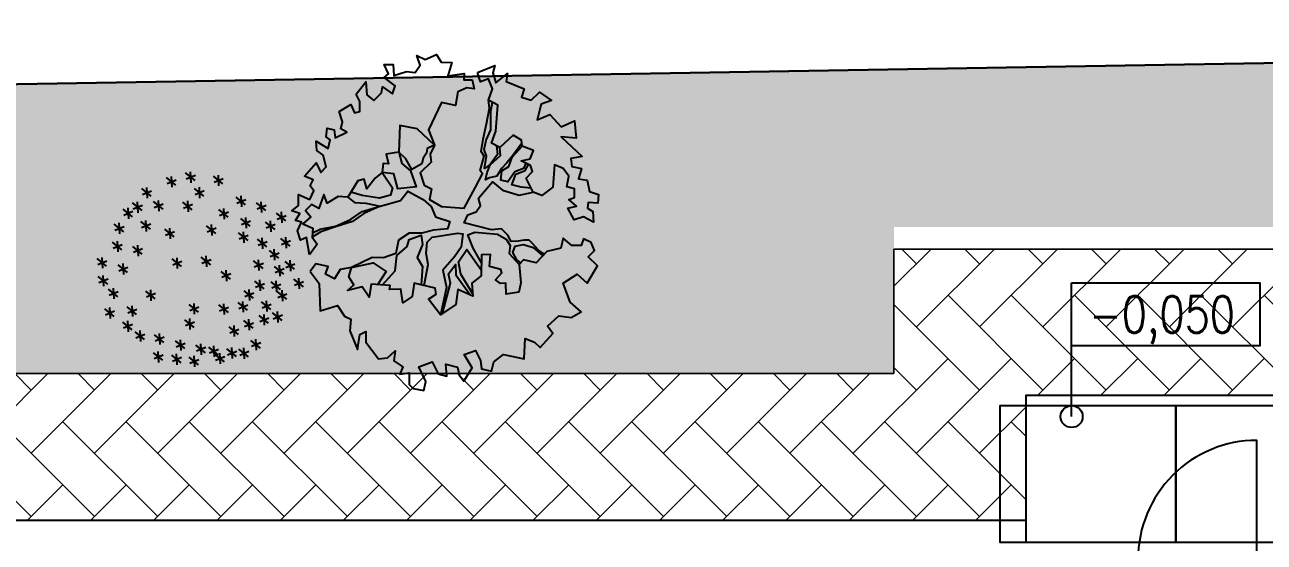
# Model space of a CAD drawing. Header units: millimetres. Extents: x 53645 to 137188, y 78097 to 135533.
# Drawn here: x 67101 to 75551, y 94203 to 97733 of the extents above; entities that cross this region are included whole.
import ezdxf

# ---------------------------------------------------------------- set-up
doc = ezdxf.new("R2010")
doc.units = ezdxf.units.MM
doc.linetypes.add('CONTI', pattern=[0])
doc.layers.add('axis_dim', color=40, linetype='CONTI')
doc.layers.add('tree', color=67, linetype='Continuous')
for name, color, linetype, lineweight in [('GP-graas', 94, 'Continuous', 9), ('GP-POKRITIE1', 7, 'Continuous', 9), ('mark', 174, 'Continuous', 15), ('stair1', 7, 'Continuous', 15)]:
    doc.layers.add(name, color=color, linetype=linetype, lineweight=lineweight)
doc.layers.add('line 1 GP', color=90, linetype='Continuous', lineweight=0, plot=False)
doc.styles.add('GOST 2.304', font='CS_Gost2304.shx', dxfattribs={"width": 0.8, "oblique": 15})
doc.linetypes.add('ограждение1', pattern='A,6.35,-2.54,[133,ltypeshp.shx,S=2.54,R=0,X=-2.54,Y=0],-2.54,25.4', length=36.83)

# ---------------------------------------------------------------- blocks, each defined once
blk = doc.blocks.new('SYMBOL_Tree_4_2D')
at = {"color": 0, "linetype": 'ByBlock'}
for points in [[(-2.181, -0.522), (-2.227, -0.253), (-2.319, -0.292), (-2.365, -0.146), (-2.304, -0.015), (-2.396, 0.015), (-2.327, 0.123), (-2.45, 0.161), (-2.35, 0.246), (-2.35, 0.415), (-2.174, 0.338), (-2.112, 0.476), (-2.166, 0.553), (-2.12, 0.645), (-2.258, 0.699), (-2.074, 0.906), (-2.004, 0.76), (-1.92, 0.845), (-1.966, 1.029), (-2.066, 1.098), (-2.074, 1.244), (-1.889, 1.129), (-1.859, 1.267), (-1.92, 1.313), (-1.905, 1.444), (-1.797, 1.421), (-1.782, 1.298), (-1.597, 1.382), (-1.69, 1.436), (-1.667, 1.544), (-1.72, 1.705), (-1.536, 1.812), (-1.482, 1.682), (-1.398, 1.705), (-1.398, 1.859), (-1.452, 1.974), (-1.306, 2.166), (-1.29, 1.966), (-1.183, 1.874), (-1.06, 1.997), (-1.045, 2.089), (-0.891, 1.981), (-0.852, 2.104), (-1.021, 2.235), (-0.952, 2.289), (-1.021, 2.434), (-0.883, 2.434), (-0.868, 2.266), (-0.676, 2.327), (-0.538, 2.312), (-0.461, 2.427), (-0.515, 2.573), (-0.384, 2.511), (-0.207, 2.588), (-0.138, 2.473), (0.031, 2.465), (-0.031, 2.258), (0.223, 2.296), (0.215, 2.196), (0.345, 2.196), (0.376, 2.058), (0.261, 2.073), (0.123, 2.012), (0.084, 1.797), (-0.131, 1.843), (-0.33, 1.421), (-0.238, 1.183), (-0.507, 1.436), (-0.776, 1.49), (-0.791, 1.075), (-0.991, 1.044), (-0.952, 0.891), (-1.037, 0.898), (-1.052, 0.76), (-1.16, 0.668), (-1.29, 0.507), (-1.329, 0.653), (-1.429, 0.63), (-1.582, 0.376), (-1.736, 0.384), (-1.905, 0.284), (-1.958, 0.415), (-2.035, 0.2), (-2.15, 0.261), (-2.242, 0.169), (-2.158, 0.069), (-2.281, -0.038), (-2.127, -0.108), (-2.135, -0.246), (-2.058, -0.353)], [(0.43, 2.312), (0.699, 2.419), (0.668, 2.304), (0.714, 2.15), (0.891, 2.296), (0.875, 2.173), (1.152, 2.058), (1.113, 1.928), (1.259, 1.882), (1.39, 2.004), (1.574, 1.874), (1.413, 1.82), (1.351, 1.574), (1.551, 1.659), (1.728, 1.467), (1.935, 1.559), (1.958, 1.29), (1.728, 1.313), (2.05, 1.006), (1.874, 0.975), (1.889, 0.853), (2.043, 0.822), (1.996, 0.66), (2.127, 0.637), (2.166, 0.461), (2.304, 0.415), (2.296, 0.284), (2.143, 0.292), (2.135, 0.207), (2.219, 0.154), (2.227, -0.015), (2.073, 0.069), (1.928, 0.023), (1.828, 0.207), (1.966, 0.238), (1.843, 0.338), (1.935, 0.369), (1.935, 0.507), (1.812, 0.538), (1.843, 0.699), (1.759, 0.822), (1.62, 0.876), (1.597, 0.53), (1.428, 0.399), (1.29, 0.453), (1.183, 0.668), (1.282, 0.776), (1.252, 0.868), (1.106, 0.937), (1.244, 0.968), (1.298, 1.098), (1.121, 1.167), (1.113, 1.259), (0.983, 1.336), (0.776, 1.144), (0.645, 1.213), (0.714, 1.398), (0.745, 1.805), (0.599, 1.882), (0.66, 2.058), (0.599, 2.212), (0.476, 2.166)], [(-2.166, -0.776), (-2.027, -0.967), (-2.012, -1.39), (-1.743, -1.305), (-1.636, -1.474), (-1.536, -1.521), (-1.551, -1.697), (-1.436, -1.989), (-1.398, -1.759), (-1.306, -1.712), (-1.306, -1.874), (-1.106, -2.135), (-0.968, -2.119), (-0.852, -2.012), (-0.868, -2.166), (-0.73, -2.258), (-0.776, -2.373), (-0.63, -2.35), (-0.63, -2.534), (-0.568, -2.596), (-0.407, -2.626), (-0.376, -2.488), (-0.484, -2.258), (-0.277, -2.181), (-0.184, -2.365), (-0.046, -2.404), (-0.062, -2.219), (0.115, -2.266), (0.146, -2.381), (0.215, -2.48), (0.345, -2.273), (0.223, -2.066), (0.399, -2.004), (0.476, -2.158), (0.492, -2.289), (0.645, -2.327), (0.683, -2.181), (0.829, -2.066), (1.152, -2.135), (1.167, -1.82), (1.313, -1.874), (1.398, -1.958), (1.597, -1.743), (1.513, -1.628), (1.689, -1.467), (1.882, -1.49), (2.035, -1.405), (1.866, -1.252), (1.759, -0.96), (1.973, -0.822), (2.127, -0.96), (2.288, -0.691), (2.143, -0.553), (2.242, -0.453), (2.189, -0.33), (2.073, -0.269), (2.035, -0.376), (1.889, -0.376), (1.759, -0.261), (1.72, -0.415), (1.505, -0.469), (1.336, -0.645), (1.144, -0.599), (1.075, -0.668), (1.098, -0.952), (1.067, -1.098), (0.875, -1.129), (0.868, -0.96), (0.783, -0.967), (0.706, -0.906), (0.806, -0.799), (0.791, -0.745), (0.614, -0.699), (0.63, -0.515), (0.492, -0.522), (0.484, -0.845), (0.338, -0.96), (0.353, -1.16), (0.123, -1.06), (0.092, -1.29), (-0.146, -1.451), (-0.33, -1.206), (-0.215, -1.129), (-0.23, -1.037), (-0.553, -0.96), (-0.584, -1.167), (-0.73, -1.267), (-0.76, -1.052), (-0.937, -1.06), (-0.929, -0.998), (-1.221, -0.975), (-1.252, -1.175), (-1.359, -1.014), (-1.59, -1.075), (-1.49, -0.983), (-1.567, -0.86), (-1.528, -0.714), (-1.705, -0.745), (-1.789, -0.891), (-1.928, -0.822), (-1.889, -0.699), (-2.081, -0.66)]]:
    blk.add_lwpolyline(points, close=True, dxfattribs=at)
for points in [[(-0.238, 1.183), (-0.307, 1.044), (-0.292, 0.921), (-0.461, 0.753), (-0.4, 0.561), (-0.284, 0.507), (-0.315, 0.338), (-0.131, 0.23), (0.223, 0.207), (0.399, 0.53), (0.507, 0.737), (0.468, 0.791), (0.53, 1.014), (0.484, 1.083), (0.515, 1.275), (0.568, 1.513), (0.614, 1.759), (0.599, 1.882)], [(0.724, 1.171), (0.737, 1.037), (0.622, 0.883), (0.538, 0.822), (0.568, 1.014), (0.53, 1.114), (0.561, 1.259), (0.637, 1.421), (0.637, 1.713), (0.66, 1.85)], [(-0.238, 1.183), (-0.353, 1.129), (-0.361, 1.06), (-0.415, 0.983), (-0.438, 0.891), (-0.591, 0.806), (-0.684, 0.968), (-0.791, 1.075), (-0.745, 0.898), (-0.614, 0.783), (-0.522, 0.538), (-0.807, 0.507), (-0.868, 0.737), (-1.052, 0.76), (-0.891, 0.522), (-0.922, 0.407), (-1.091, 0.361), (-1.359, 0.399), (-1.537, 0.451)], [(1.117, 1.214), (0.975, 1.021), (0.883, 0.906), (0.799, 0.822), (0.729, 0.699), (0.614, 0.676), (0.553, 0.645), (0.576, 0.76), (0.622, 0.876), (0.783, 1.021), (0.776, 1.144)], [(1.177, 0.903), (1.144, 0.822), (1.006, 0.768), (0.898, 0.614), (0.791, 0.637), (0.806, 0.783), (0.914, 0.853), (0.967, 0.998), (1.121, 1.167)], [(1.259, 0.515), (1.106, 0.53), (0.96, 0.568), (1.021, 0.73), (1.167, 0.791), (1.217, 0.884)], [(1.468, -0.508), (1.375, -0.445), (1.282, -0.346), (1.229, -0.292), (1.152, -0.292), (1.06, -0.307), (0.952, -0.315), (0.898, -0.215), (0.799, -0.115), (0.645, -0.131), (0.223, -0.023), (0.276, 0.1), (0.407, 0.146), (0.476, 0.246), (0.445, 0.361), (0.66, 0.614), (0.814, 0.484), (1.075, 0.407), (1.29, 0.453)], [(-1.582, 0.376), (-1.482, 0.292), (-1.306, 0.284), (-1.083, 0.238), (-0.768, 0.323), (-0.653, 0.469), (-0.415, 0.338), (-0.292, 0.23), (-0.223, 0.069), (0, 0), (-0.039, -0.115), (-0.253, -0.138), (-0.438, -0.184), (-0.63, -0.184), (-0.799, -0.292), (-0.837, -0.499), (-1.029, -0.568), (-1.206, -0.561), (-1.528, -0.714)], [(-2.131, -0.176), (-2.012, -0.123), (-1.774, -0.077), (-1.544, 0.031), (-1.359, 0.154), (-1.083, 0.238), (-1.336, 0.123), (-1.513, 0), (-1.774, -0.085), (-2.004, -0.161), (-2.135, -0.246)], [(-0.399, -0.997), (-0.338, -0.668), (-0.369, -0.492), (-0.353, -0.322), (-0.277, -0.246), (0.115, -0.184), (0.2, -0.192), (0.177, -0.399), (0.069, -0.553), (-0.108, -0.76), (-0.054, -1.029), (-0.146, -1.451)], [(0.489, -0.645), (0.361, -0.415), (0.276, -0.207), (0.384, -0.169), (0.737, -0.2), (0.875, -0.276), (0.937, -0.376), (0.921, -0.499), (1.075, -0.668)], [(-1.053, -0.989), (-0.852, -0.768), (-0.822, -0.53), (-0.661, -0.392), (-0.63, -0.284), (-0.446, -0.215), (-0.423, -0.361), (-0.507, -0.561), (-0.423, -0.699), (-0.444, -0.986)], [(1.098, -0.645), (1.037, -0.599), (0.975, -0.484), (1.014, -0.384), (1.144, -0.361), (1.29, -0.407), (1.441, -0.535)], [(0.35, -1.12), (0.169, -0.822), (0.131, -0.63), (0.261, -0.438), (0.486, -0.753)], [(-1.528, -0.714), (-1.19, -0.645), (-0.991, -0.776), (-1.121, -0.983)], [(-0.113, -1.429), (0.008, -0.96), (-0.023, -0.814), (0.084, -0.668), (0.092, -0.829), (0.315, -1.143)]]:
    blk.add_lwpolyline(points, dxfattribs=at)
blk = doc.blocks.new('2D Tree (4)')
blk.add_blockref('SYMBOL_Tree_4_2D', (0, 0))
blk = doc.blocks.new('_F85QCL')
at = {"color": 0}
for p, q in [((-47.3, 206.4), (-63, 182.3)), ((-57.5, 208.2), (-51, 183.2)), ((-5.6, 208.2), (17.6, 206.4)), ((12.9, 218.4), (-2.8, 194.3)), ((2.7, 220.3), (9.2, 195.3)), ((43.9, 215), (28.2, 190.9)), ((33.7, 216.8), (40.2, 191.8)), ((52.3, 214.2), (75.4, 212.3)), ((70.8, 224.4), (55, 200.3)), ((60.6, 226.2), (67.1, 201.2)), ((104.1, 213.3), (88.4, 189.2)), ((94, 215.1), (100.4, 190.1)), ((-103.7, 179), (-80.5, 177.1)), ((-85.2, 189.2), (-100.9, 165.1)), ((-95.3, 191), (-88.9, 166)), ((-65.8, 196.2), (-42.7, 194.3)), ((-23.2, 184), (-39, 159.9)), ((-33.4, 185.9), (-26.9, 160.9)), ((-14.2, 187.6), (9, 185.7)), ((4.3, 197.8), (-11.4, 173.7)), ((-5.9, 199.6), (0.6, 174.6)), ((25.4, 204.8), (48.5, 202.9)), ((85.6, 203.1), (108.8, 201.2)), ((-143.3, 160.1), (-120.1, 158.2)), ((-124.7, 170.3), (-140.5, 146.2)), ((-134.9, 172.1), (-128.4, 147.1)), ((-84.8, 149.8), (-61.6, 147.9)), ((-66.2, 159.9), (-82, 135.9)), ((-76.4, 161.8), (-69.9, 136.8)), ((-41.7, 173.8), (-18.6, 172)), ((46, 156.6), (69.2, 154.8)), ((64.6, 166.8), (48.8, 142.7)), ((54.4, 168.7), (60.9, 143.7)), ((83.9, 153.2), (107.1, 151.3)), ((102.4, 163.4), (86.7, 139.3)), ((92.2, 165.2), (98.7, 140.2)), ((121.8, 153.2), (144.9, 151.3)), ((140.3, 163.4), (124.5, 139.3)), ((130.1, 165.2), (136.6, 140.2)), ((154.4, 156.6), (177.6, 154.8)), ((173, 166.8), (157.2, 142.7)), ((162.8, 168.7), (169.3, 143.7)), ((-127.8, 120.5), (-104.6, 118.7)), ((-109.2, 130.7), (-125, 106.6)), ((-119.4, 132.6), (-113, 107.6)), ((-30.1, 118.7), (-45.8, 94.6)), ((-40.3, 120.5), (-33.8, 95.5)), ((102.4, 118.7), (86.7, 94.6)), ((92.2, 120.5), (98.7, 95.5)), ((137.2, 124), (160.4, 122.1)), ((155.8, 134.1), (140, 110.1)), ((145.6, 136), (152.1, 111)), ((198.8, 122.1), (183, 98)), ((188.6, 124), (195.1, 99)), ((-169.1, 99.9), (-145.9, 98)), ((-150.5, 110.1), (-166.3, 86)), ((-160.7, 111.9), (-154.3, 86.9)), ((-48.6, 108.5), (-25.5, 106.6)), ((-19.6, 89.6), (-13.1, 64.6)), ((39.1, 99.9), (62.3, 98)), ((57.7, 110.1), (41.9, 86)), ((47.5, 111.9), (54, 86.9)), ((83.9, 108.5), (107.1, 106.6)), ((124.8, 96.3), (109, 72.2)), ((114.6, 98.2), (121.1, 73.2)), ((191.9, 96.3), (176.2, 72.2)), ((180.3, 111.9), (203.4, 110.1)), ((181.7, 98.2), (188.2, 73.2)), ((226.7, 96.4), (249.9, 94.6)), ((245.3, 106.6), (229.5, 82.6)), ((235.1, 108.5), (241.6, 83.5)), ((-189.7, 68.9), (-166.6, 67.1)), ((-171.2, 79.1), (-187, 55)), ((-181.4, 81), (-174.9, 56)), ((-28, 77.5), (-4.8, 75.7)), ((-9.4, 87.7), (-25.2, 63.6)), ((106.3, 86.1), (129.4, 84.3)), ((137.2, 72.4), (160.4, 70.5)), ((155.8, 82.6), (140, 58.5)), ((145.6, 84.4), (152.1, 59.4)), ((173.4, 86.1), (196.5, 84.3)), ((210.8, 63.6), (195.1, 39.6)), ((200.6, 65.5), (207.1, 40.5)), ((238.4, 60.2), (222.6, 36.1)), ((228.2, 62), (234.7, 37)), ((-202.2, 36.1), (-217.9, 12)), ((-212.4, 38), (-205.9, 13)), ((-169.1, 38), (-145.9, 36.1)), ((-150.5, 48.2), (-166.3, 24.1)), ((-160.7, 50), (-154.3, 25)), ((86.9, 36.1), (71.2, 12)), ((76.7, 38), (83.2, 13)), ((167.8, 36.1), (152.1, 12)), ((157.6, 38), (164.1, 13)), ((192.3, 53.4), (215.5, 51.6)), ((219.8, 50), (243, 48.2)), ((-220.7, 25.9), (-197.5, 24.1)), ((-115.7, 15.6), (-92.6, 13.8)), ((-97.2, 25.8), (-113, 1.7)), ((-107.4, 27.7), (-100.9, 2.6)), ((68.4, 25.9), (91.6, 24.1)), ((149.3, 25.9), (172.5, 24.1)), ((192.3, 13.9), (215.5, 12)), ((210.8, 24.1), (195.1, 0)), ((200.6, 25.9), (207.1, 0.9)), ((245.3, 5.2), (229.5, -18.9)), ((235.1, 7), (241.6, -18)), ((-198.3, -15.3), (-175.2, -17.2)), ((-179.8, -5.2), (-195.6, -29.2)), ((-190, -3.3), (-183.5, -28.3)), ((-14.6, -27.5), (-30.4, -51.6)), ((-24.8, -25.7), (-18.3, -50.7)), ((34, -20.5), (57.2, -22.4)), ((52.5, -10.3), (36.8, -34.4)), ((42.3, -8.5), (48.8, -33.5)), ((173.4, -20.5), (196.5, -22.4)), ((191.9, -10.3), (176.2, -34.4)), ((181.7, -8.5), (188.2, -33.5)), ((226.7, -5), (249.9, -6.9)), ((-212.1, -51.5), (-188.9, -53.3)), ((-193.6, -41.3), (-209.3, -65.3)), ((-203.8, -39.4), (-197.3, -64.4)), ((-140.2, -53.3), (-156, -77.4)), ((-150.4, -51.5), (-143.9, -76.5)), ((-33.1, -37.7), (-10, -39.6)), ((135.5, -48), (158.7, -49.9)), ((154.1, -37.8), (138.3, -61.9)), ((143.9, -36), (150.3, -61)), ((204.4, -53.2), (227.5, -55)), ((222.9, -43), (207.1, -67.1)), ((212.7, -41.1), (219.2, -66.1)), ((253.9, -55), (238.1, -79.1)), ((243.7, -53.2), (250.2, -78.2)), ((-183.2, -82.5), (-199, -106.6)), ((-193.4, -80.7), (-187, -105.7)), ((-158.8, -63.5), (-135.6, -65.3)), ((-93.8, -84.3), (-109.5, -108.3)), ((-104, -82.4), (-97.5, -107.4)), ((68.4, -87.6), (91.6, -89.4)), ((86.9, -77.4), (71.2, -101.5)), ((76.7, -75.5), (83.2, -100.5)), ((151, -79), (174.2, -80.8)), ((169.5, -68.8), (153.8, -92.9)), ((159.3, -66.9), (165.8, -91.9)), ((235.3, -65.2), (258.5, -67.1)), ((-201.8, -92.7), (-178.6, -94.6)), ((-136.8, -108.3), (-152.5, -132.4)), ((-147, -106.5), (-140.5, -131.5)), ((-112.3, -94.5), (-89.1, -96.3)), ((-28, -109.9), (-4.8, -111.8)), ((-9.4, -99.7), (-25.2, -123.8)), ((-19.6, -97.9), (-13.1, -122.9)), ((108, -115.1), (131.1, -116.9)), ((126.5, -104.9), (110.8, -129)), ((116.3, -103), (122.8, -128.1)), ((197.5, -103), (220.6, -104.9)), ((216, -92.9), (200.3, -116.9)), ((205.8, -91), (212.3, -116)), ((-155.3, -118.5), (-132.1, -120.4)), ((-129.8, -146), (-123.3, -171)), ((-76.2, -144.3), (-53, -146.2)), ((-57.6, -134.1), (-73.4, -158.2)), ((-67.8, -132.3), (-61.3, -157.3)), ((40.6, -146), (47.1, -171)), ((156.2, -130.6), (179.3, -132.4)), ((174.7, -120.4), (158.9, -144.5)), ((164.5, -118.5), (171, -143.5)), ((-138.1, -158.1), (-114.9, -159.9)), ((-119.6, -147.9), (-135.3, -172)), ((-88.6, -175.4), (-104.3, -199.5)), ((-98.8, -173.6), (-92.3, -198.6)), ((-14.6, -170.3), (-30.4, -194.3)), ((-24.8, -168.4), (-18.3, -193.4)), ((32.3, -158.1), (55.4, -159.9)), ((50.8, -147.9), (35, -172)), ((86.9, -170.3), (71.2, -194.3)), ((76.7, -168.4), (83.2, -193.4)), ((-107.1, -185.6), (-84, -187.4)), ((-81.3, -192.5), (-58.1, -194.3)), ((-62.8, -182.3), (-78.5, -206.4)), ((-73, -180.4), (-66.5, -205.4)), ((-33.1, -180.4), (-10, -182.3)), ((68.4, -180.4), (91.6, -182.3)), ((120, -194.2), (143.2, -196)), ((138.6, -184), (122.8, -208.1)), ((128.4, -182.2), (134.9, -207.2)), ((-50.3, -218.3), (-27.2, -220.1)), ((-31.8, -208.1), (-47.6, -232.2)), ((-42, -206.2), (-35.5, -231.2)), ((13.3, -225.2), (36.5, -227)), ((31.9, -215), (16.1, -239)), ((21.7, -213.1), (28.2, -238.1)), ((59.8, -221.7), (83, -223.6)), ((78.3, -211.5), (62.6, -235.6)), ((68.1, -209.7), (74.6, -234.7))]:
    blk.add_line(p, q, dxfattribs=at)
blk = doc.blocks.new('*U65')
at = {"color": 0, "linetype": 'ByBlock', "ltscale": 10}
blk.add_lwpolyline([(-860, 0), (-860, 810, -0.414214), (-50, 0)], format="xyb", dxfattribs=at)
at = {"color": 0}
for points in [[(-910, 0), (-860, 0), (-860, -120.6), (-910, -120.6)], [(-50, 0), (0, 0), (0, -120.6), (-50, -120.6)]]:
    blk.add_lwpolyline(points, close=True, dxfattribs=at)
blk = doc.blocks.new('3432')
at = {"color": 0}
for points in [[(-3175.3, 9500), (-3175.3, 10500), (-5175.3, 10500), (-5175.3, 9500)], [(-4154, 10430), (-5354, 10430), (-5354, 9500), (-4154, 9500), (-4154, 9518.1)], [(-2954, 10430), (-4154, 10430), (-4154, 9500), (-2954, 9500), (-2954, 9518.1)]]:
    blk.add_lwpolyline(points, close=True, dxfattribs=at)
blk.add_lwpolyline([(-16750.5, 9650), (-5175.3, 9650)], dxfattribs=at)
at = {"color": 0, "xscale": -1, "rotation": 359.9999936264059}
blk.add_blockref('*U65', (-4460.6, 9385), dxfattribs=at)

msp = doc.modelspace()

# ---------------------------------------------------------------- hatches: boundary and pattern name
at = {"layer": 'GP-graas', "ltscale": 100}
h = msp.add_hatch(dxfattribs=at)
h.set_pattern_fill('GRASS', color=256, scale=15)
h.set_pattern_definition([(90, (91714.96, -74594.3), (-269.4077, 269.4077), [71.4375, -467.3779]), (45, (91714.96, -74594.3), (-269.4077, 269.4077), [71.4375, -309.5625]), (135, (91714.96, -74594.3), (-269.4077, -269.4077), [71.4375, -309.5625])])
h.paths.add_polyline_path([(73026, 96352.8), (77926, 96352.8), (77926, 95352.8), (89486.2, 95352.8), (91055.3, 97732.8), (59227.9, 97196.4), (55227.9, 78896.4), (81450.5, 78459.4), (81139.4, 81744.2), (83067.3, 84852.8), (80101, 84852.8), (80100.6, 83702.8), (59350.8, 83702.8), (59350.8, 84702.8), (59350.8, 85002.8), (59350.8, 85302.8), (59350.8, 85602.8), (59350.8, 89827.7), (59350.8, 94352.8), (61350.8, 94352.8), (61350.8, 95352.8), (73026, 95352.8)])
at = {"layer": 'GP-POKRITIE1', "ltscale": 100}
h = msp.add_hatch(dxfattribs=at)
h.set_pattern_fill('AR-HBONE', color=252, scale=3, angle=90)
h.set_pattern_definition([(135, (91714.96, -74594.3), (-431.0523, 7e-14), [914.4, -304.8]), (225, (91499.43, -74378.8), (-431.0523, 7e-14), [914.4, -304.8])])
h.paths.add_polyline_path([(61350.8, 95352.7), (73026, 95352.9), (73026, 96202.8), (77926, 96202.8), (77926, 95352.8), (89579.3, 95352.8), (83067.3, 84852.8), (80101, 84852.8), (80101, 83702.8), (59350.8, 83702.5), (59350.8, 84702.8), (76101.3, 84702.8), (76200.8, 84702.8), (79101.6, 84702.8), (79101.6, 87352.8), (83151.2, 87352.8), (83151.3, 88102.8), (83001.5, 88102.8), (83001.5, 93602.8), (83151.5, 93602.8), (83151.5, 94352.8), (76926.8, 94352.8), (76926.7, 95202.8), (73926.3, 95202.8), (73926.3, 94352.9), (61350.8, 94352.7)])

# ---------------------------------------------------------------- linework, layer by layer
at = {"layer": 'axis_dim', "color": 7, "linetype": 'ограждение1', "lineweight": 30, "ltscale": 100}
msp.add_lwpolyline([(83373.9, 85347.1), (81139.4, 81744.2), (81450.5, 78459.4), (55227.9, 78896.4), (59227.9, 97196.4), (91055.3, 97732.8), (87649.5, 92241.3)], dxfattribs=at)
at = {"layer": 'line 1 GP', "ltscale": 100}
msp.add_lwpolyline([(73026, 96202.8), (77926, 96202.8), (77926, 95352.8), (89486.2, 95352.8), (91055.3, 97732.8), (59227.9, 97196.4), (55227.9, 78896.4), (81450.5, 78459.4), (81139.4, 81744.2), (83067.3, 84852.8), (80101, 84852.8), (80100.6, 83702.8), (59350.8, 83702.8), (59350.8, 84702.8), (59350.8, 85002.8), (59350.8, 85302.8), (59350.8, 85602.8), (59350.8, 89827.7), (59350.8, 94352.8), (61350.8, 94352.8), (61350.8, 95352.8), (73026, 95352.8)], close=True, dxfattribs=at)
at = {"layer": 'mark', "linetype": 'Continuous', "lineweight": 25, "ltscale": 100}
msp.add_lwpolyline([(74238.1, 95971.9), (75520.5, 95971.9), (75520.5, 95541.9), (74238.1, 95541.9)], close=True, dxfattribs=at)
msp.add_lwpolyline([(74238.1, 95060.2), (74238.1, 95541.9)], dxfattribs=at)
msp.add_circle((74238.1, 95060.2), 75, dxfattribs=at)
at = {"layer": 'stair1', "ltscale": 75}
msp.add_lwpolyline([(59350.8, 84702.8), (59350.8, 83702.8), (80100.6, 83702.8), (80101, 84852.8), (83067.3, 84852.8), (89579.3, 95352.8), (77926, 95352.8), (77926, 96202.8), (73026, 96202.8), (73026, 95352.8), (61350.8, 95352.8), (61350.8, 94352.8)], dxfattribs=at)

# ---------------------------------------------------------------- block references
at = {"layer": 'tree', "xscale": 439.453125, "yscale": 439.453125, "zscale": 4.39453125}
msp.add_blockref('2D Tree (4)', (69999.5, 96391.8), dxfattribs=at)
at = {"layer": 'tree', "lineweight": 0, "xscale": -2.879999999997184, "yscale": 2.880000000000109, "zscale": 2.88, "rotation": 197.8362192757367}
msp.add_blockref('_F85QCL', (68233.8, 96020.7), dxfattribs=at)

# ---------------------------------------------------------------- texts
at = {"layer": 'mark', "linetype": 'Continuous', "lineweight": 25, "ltscale": 100, "insert": (74356.8, 95881.9), "char_height": 250, "width": 1253.816, "attachment_point": 1, "style": 'GOST 2.304'}
msp.add_mtext('\\Fsimplex.shx;\\W0.8000000000;\\Q0.2617993878;\\T1.0000000000;\\o\\l-0,050', dxfattribs=at)

# ---------------------------------------------------------------- next in the draw order: block references
msp.add_blockref('3432', (79101.6, 84702.8))

doc.saveas('drawing.dxf')
